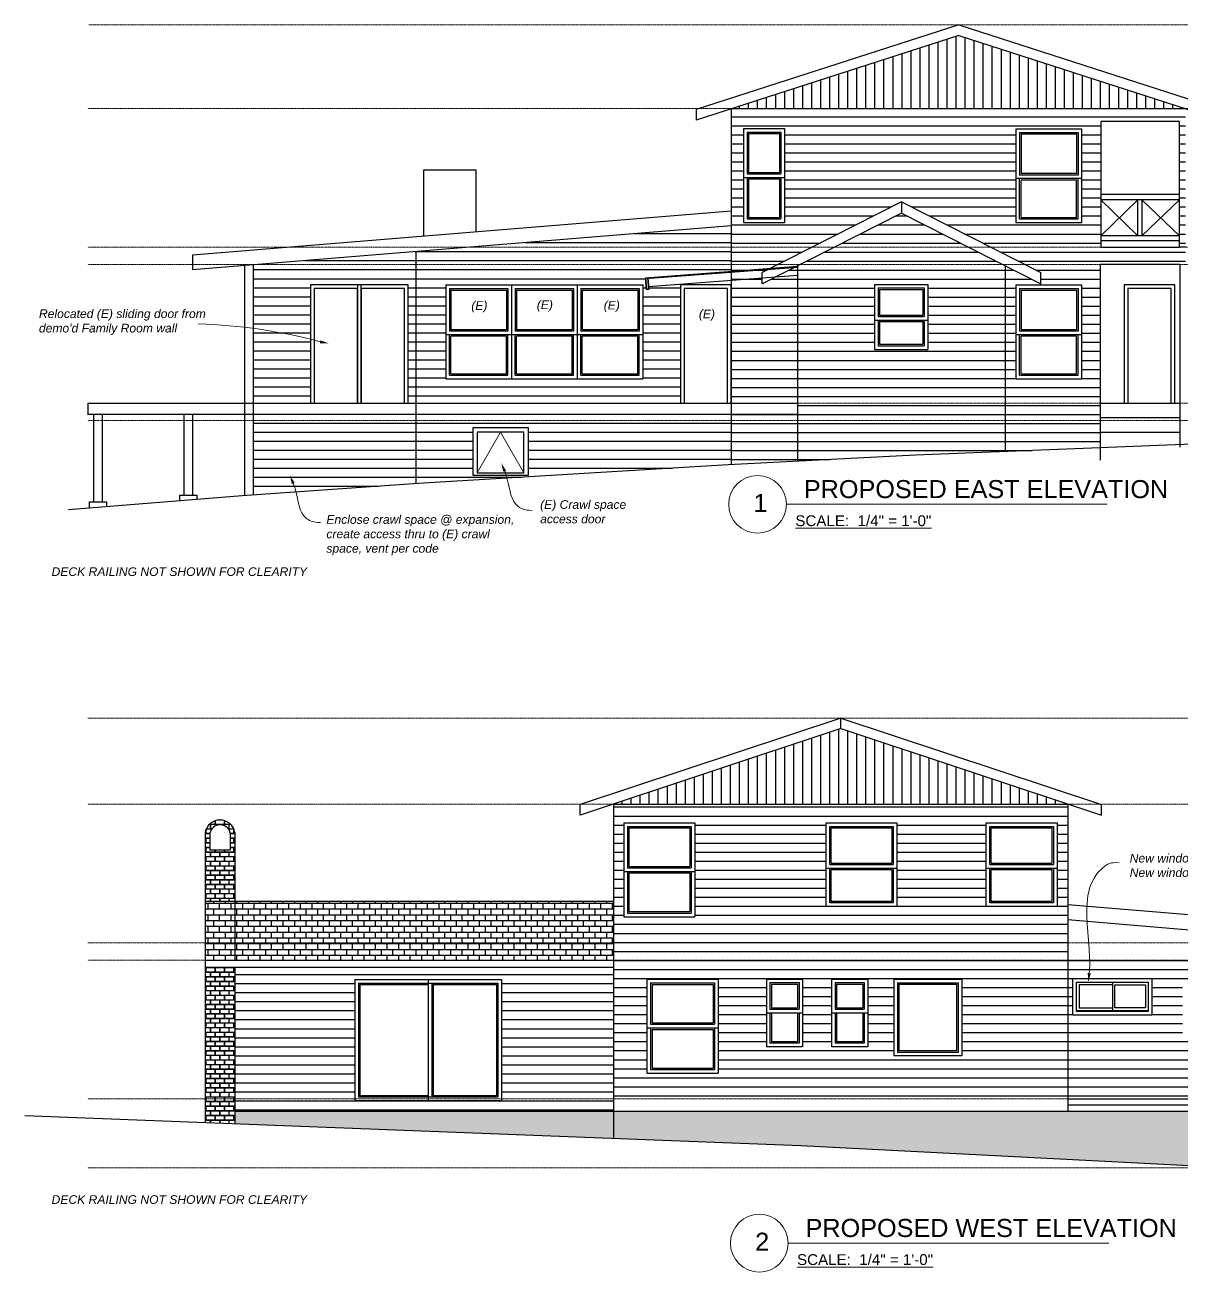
# Model space of a CAD drawing. Header units: inches. Extents: x 1543 to 43489, y -26 to 5775.
# Drawn here: x 4628 to 5429, y 3176 to 4039 of the extents above; entities that cross this region are included whole.
import ezdxf

# ---------------------------------------------------------------- set-up
doc = ezdxf.new("R2010")
doc.units = ezdxf.units.IN
doc.header["$LTSCALE"] = 0.5
doc.header["$MEASUREMENT"] = 0
doc.linetypes.add('Grid Line 1_2_', pattern=[0.875, 0.5, -0.125, 0.125, -0.125])
doc.layers.add('A-GENM', color=13, linetype='Continuous', lineweight=9)
doc.layers.add('S-Text', color=3, linetype='Continuous', lineweight=0)
for name, color, linetype in [('PDF_A-DOOR', 7, 'Continuous'), ('PDF_A-Window', 7, 'Continuous'), ('PDF_Layer3', 7, 'Continuous'), ('PDF_LEADER', 7, 'Continuous')]:
    doc.layers.add(name, color=color, linetype=linetype)
doc.styles.add('ARIAL', font='arial.ttf')
doc.styles.add('PDF Arial Italic', font='ariali.ttf')
pattern_1 = [(180, (-30689.28, 2244.6135), (-4e-16, -6.25), [])]
pattern_2 = [(180, (-27624.061, 3926.181), (-4e-16, -6.25), [])]

msp = doc.modelspace()

# ---------------------------------------------------------------- hatches: boundary and pattern name
h = msp.add_hatch()
h.set_pattern_fill('ANSI31', scale=50, angle=45)
h.set_pattern_definition([(90, (-30689.28, 2244.6135), (-6.25, 0), [])])
h.paths.add_polyline_path([(5431.9, 3981.48), (5274.98, 4032.07), (5118.07, 3981.48)])
h = msp.add_hatch()
h.set_pattern_fill('ANSI31', scale=50, angle=135)
h.set_pattern_definition(pattern_1)
h.paths.add_polyline_path([(5118.07, 3981.48), (5117.33, 3981.24), (5117.33, 3885.47), (5173.37, 3885.47), (5235.33, 3916.91), (5297.3, 3885.47), (5373.4, 3885.47), (5373.4, 3972.48), (5427.91, 3972.48), (5427.91, 3885.47), (5431.9, 3885.47), (5431.9, 3981.48)])
h.paths.add_polyline_path([(5314.59, 3967.54), (5360.08, 3967.54), (5360.08, 3902.54), (5314.59, 3902.53)], flags=16)
h.paths.add_polyline_path([(5317.1, 3965.03), (5357.57, 3965.03), (5357.57, 3935.43), (5317.1, 3935.43)], flags=0)
h.paths.add_polyline_path([(5318.1, 3964.03), (5356.58, 3964.03), (5356.58, 3936.43), (5318.1, 3936.43)], flags=0)
h.paths.add_polyline_path([(5357.57, 3933.01), (5357.57, 3905.05), (5317.1, 3905.04), (5317.1, 3933.01)], flags=0)
h.paths.add_polyline_path([(5318.1, 3932.01), (5356.58, 3932.01), (5356.58, 3906.05), (5318.1, 3906.04)], flags=0)
h.paths.add_polyline_path([(5154.38, 3902.66), (5125.89, 3902.67), (5125.89, 3967.67), (5154.38, 3967.67)], flags=16)
h.paths.add_polyline_path([(5151.88, 3936.28), (5128.39, 3936.28), (5128.39, 3965.17), (5151.88, 3965.17)], flags=0)
h.paths.add_polyline_path([(5151.88, 3933.79), (5151.88, 3905.16), (5128.39, 3905.17), (5128.39, 3933.79)], flags=0)
h.paths.add_polyline_path([(5150.88, 3937.28), (5129.39, 3937.28), (5129.39, 3964.18), (5150.88, 3964.18)], flags=0)
h.paths.add_polyline_path([(5150.88, 3932.79), (5150.88, 3906.16), (5129.39, 3906.16), (5129.39, 3932.79)], flags=0)
h.paths.add_polyline_path([(5138.95, 3860.17), (5138.95, 3868.01), (5149.72, 3873.47), (5117.33, 3873.47), (5117.33, 3820.32), (5163.24, 3820.32), (5163.24, 3872.49)])
h.paths.add_polyline_path([(5117.33, 3885.47), (5117.33, 3873.47), (5149.72, 3873.47), (5173.37, 3885.47)])
h.paths.add_polyline_path([(5431.9, 3873.47), (5431.9, 3885.47), (5427.91, 3885.47), (5373.4, 3885.47), (5297.3, 3885.47), (5320.95, 3873.47)])
h.paths.add_polyline_path([(5320.95, 3873.47), (5331.72, 3868.01), (5331.72, 3860.17), (5307.04, 3872.69), (5307.04, 3777.47), (5372.99, 3777.47), (5372.99, 3873.47)])
h.paths.add_polyline_path([(5360.08, 3859.34), (5360.08, 3794.34), (5314.59, 3794.33), (5314.59, 3859.34)], flags=16)
h.paths.add_polyline_path([(5357.57, 3856.83), (5357.57, 3827.23), (5317.1, 3827.23), (5317.1, 3856.83)], flags=0)
h.paths.add_polyline_path([(5356.58, 3855.83), (5356.58, 3828.23), (5318.1, 3828.23), (5318.1, 3855.83)], flags=0)
h.paths.add_polyline_path([(5357.57, 3824.81), (5357.57, 3796.85), (5317.1, 3796.84), (5317.1, 3824.81)], flags=0)
h.paths.add_polyline_path([(5356.58, 3823.82), (5356.58, 3797.85), (5318.1, 3797.84), (5318.1, 3823.82)], flags=0)
h.paths.add_polyline_path([(5307.04, 3765.47), (5307.04, 3743.88), (5372.99, 3746.5), (5372.99, 3765.47)])
h.paths.add_polyline_path([(5307.04, 3777.47), (5307.04, 3765.47), (5372.99, 3765.47), (5372.99, 3777.47)])
h.paths.add_polyline_path([(5117.33, 3765.47), (5117.33, 3734.86), (5163.24, 3737.22), (5163.24, 3765.47)])
h.paths.add_polyline_path([(5117.33, 3773.47), (5117.33, 3765.47), (5163.24, 3765.47), (5163.24, 3773.47)])
h = msp.add_hatch()
h.set_pattern_fill('ANSI31', scale=50, angle=135)
h.set_pattern_definition(pattern_1)
h.paths.add_polyline_path([(5235.33, 3909.06), (5188.83, 3885.47), (5281.84, 3885.47)])
h.paths.add_polyline_path([(5281.84, 3885.47), (5188.83, 3885.47), (5165.18, 3873.47), (5305.49, 3873.47)])
h.paths.add_polyline_path([(5307.04, 3872.69), (5305.49, 3873.47), (5165.18, 3873.47), (5138.95, 3860.17), (5138.95, 3868.01), (5149.72, 3873.47), (5117.33, 3873.47), (5117.33, 3777.47), (5163.24, 3777.47), (5163.24, 3773.47), (5117.33, 3773.47), (5117.33, 3765.47), (5307.04, 3765.47)])
h.paths.add_polyline_path([(5253.62, 3859.76), (5253.62, 3814.75), (5216.61, 3814.75), (5216.61, 3859.76)], flags=16)
h.paths.add_polyline_path([(5251.11, 3857.25), (5251.11, 3837.5), (5219.12, 3837.5), (5219.12, 3857.25)], flags=0)
h.paths.add_polyline_path([(5250.11, 3856.25), (5250.11, 3838.5), (5220.12, 3838.5), (5220.12, 3856.25)], flags=0)
h.paths.add_polyline_path([(5251.11, 3834.99), (5251.11, 3817.26), (5219.12, 3817.26), (5219.12, 3834.99)], flags=0)
h.paths.add_polyline_path([(5250.11, 3834), (5250.11, 3818.25), (5220.12, 3818.25), (5220.12, 3834)], flags=0)
h.paths.add_polyline_path([(5307.04, 3765.47), (5163.24, 3765.47), (5163.24, 3737.22), (5245.06, 3741.42), (5307.04, 3743.88)])
h = msp.add_hatch()
h.set_pattern_fill('ANSI31', scale=50, angle=135)
h.set_pattern_definition(pattern_2)
h.paths.add_polyline_path([(5058.16, 3864.34), (5117.33, 3868.8), (5117.33, 3873.47), (4899.11, 3873.47), (4899.11, 3777.47), (5082.32, 3777.47), (5082.32, 3859.45), (5117.33, 3859.45), (5117.33, 3862.55), (5060.19, 3858.25), (5060.33, 3856.42), (5058.74, 3856.33), (5058.2, 3863.84), (5058.16, 3863.84), (5058.2, 3863.84)])
h.paths.add_polyline_path([(4919.85, 3859.34), (4965.34, 3859.34), (5010.83, 3859.34), (5056.33, 3859.34), (5056.33, 3794.34), (5010.83, 3794.33), (4965.34, 3794.33), (4919.85, 3794.33)], flags=16)
h.paths.add_polyline_path([(4922.36, 3856.83), (4962.83, 3856.83), (4962.83, 3827.23), (4922.36, 3827.23)], flags=0)
h.paths.add_polyline_path([(4923.36, 3855.83), (4961.84, 3855.83), (4961.84, 3828.23), (4923.36, 3828.23)], flags=0)
h.paths.add_polyline_path([(4965.34, 3824.81), (5010.83, 3824.81), (5053.82, 3824.81), (5053.82, 3796.85), (5013.34, 3796.84), (5013.34, 3824.81), (5010.83, 3824.81), (5008.32, 3824.81), (5008.32, 3796.85), (4967.85, 3796.84), (4967.85, 3824.81), (4965.34, 3824.81), (4962.83, 3824.81), (4962.83, 3796.85), (4922.36, 3796.84), (4922.36, 3824.81)], flags=0)
h.paths.add_polyline_path([(4923.36, 3823.82), (4961.84, 3823.82), (4961.84, 3797.85), (4923.36, 3797.84)], flags=0)
h.paths.add_polyline_path([(4967.85, 3856.83), (5008.32, 3856.83), (5008.32, 3827.23), (4967.85, 3827.23)], flags=0)
h.paths.add_polyline_path([(4968.85, 3855.83), (5007.33, 3855.83), (5007.33, 3828.23), (4968.85, 3828.23)], flags=0)
h.paths.add_polyline_path([(4968.85, 3823.82), (5007.33, 3823.82), (5007.33, 3797.85), (4968.85, 3797.84)], flags=0)
h.paths.add_polyline_path([(5013.34, 3856.83), (5053.82, 3856.83), (5053.82, 3827.23), (5013.34, 3827.23)], flags=0)
h.paths.add_polyline_path([(5014.34, 3855.83), (5052.82, 3855.83), (5052.82, 3828.23), (5014.34, 3828.23)], flags=0)
h.paths.add_polyline_path([(5014.34, 3823.82), (5052.82, 3823.82), (5052.82, 3797.85), (5014.34, 3797.84)], flags=0)
h.paths.add_polyline_path([(5117.33, 3885.47), (4935.36, 3885.47), (4899.11, 3882.5), (4899.11, 3873.47), (5117.33, 3873.47)])
h.paths.add_polyline_path([(5117.33, 3900.39), (4935.36, 3885.47), (5117.33, 3885.47)])
h.paths.add_polyline_path([(5026.96, 3838.96), (5041.13, 3838.96), (5041.13, 3851.33), (5026.96, 3851.33)], flags=8)
h.paths.add_polyline_path([(4980.63, 3839.21), (4994.8, 3839.21), (4994.8, 3851.57), (4980.63, 3851.57)], flags=8)
h.paths.add_polyline_path([(4935.29, 3838.71), (4949.46, 3838.71), (4949.46, 3851.08), (4935.29, 3851.08)], flags=8)
h = msp.add_hatch()
h.set_pattern_fill('ANSI31', scale=50, angle=135)
h.set_pattern_definition(pattern_2)
h.paths.add_polyline_path([(4899.11, 3882.5), (4789.06, 3873.47), (4899.11, 3873.47)])
h.paths.add_polyline_path([(4899.11, 3765.47), (4786.42, 3765.47), (4786.42, 3713.74), (4899.11, 3721.79)])
h.paths.add_polyline_path([(4938.52, 3760.49), (4977.05, 3760.49), (4977.05, 3727.71), (4961.57, 3727.71), (4962.18, 3725.58), (5115.37, 3734.76), (5117.33, 3734.86), (5117.33, 3765.47), (4899.11, 3765.47), (4899.11, 3721.79), (4900.68, 3721.9), (4962.17, 3725.58), (4962.12, 3725.81), (4961.57, 3727.71), (4938.52, 3727.71)])
h = msp.add_hatch()
h.set_pattern_fill('ANSI31', scale=50, angle=135)
h.set_pattern_definition(pattern_2)
h.paths.add_polyline_path([(4826.23, 3859.45), (4861.24, 3859.45), (4893.74, 3859.45), (4893.74, 3777.47), (4899.11, 3777.47), (4899.11, 3873.47), (4789.06, 3873.47), (4786.42, 3873.26), (4786.42, 3829.31, -0.028476), (4826.23, 3821.69)])
h = msp.add_hatch()
h.set_pattern_fill('ANSI31', scale=50, angle=135)
h.set_pattern_definition(pattern_2)
h.paths.add_polyline_path([(4826.23, 3821.69, 0.028476), (4786.42, 3829.31), (4786.42, 3777.47), (4826.23, 3777.47)])
h = msp.add_hatch()
h.set_pattern_fill('ANSI31', scale=50, angle=45)
h.set_pattern_definition([(90, (-30689.28, 2112.993), (-6.25, 0), [])])
h.paths.add_polyline_path([(5350.62, 3499.77), (5193.34, 3552.04), (5036.05, 3499.77)])
h = msp.add_hatch()
h.set_pattern_fill('ANSI31', scale=50, angle=135)
h.set_pattern_definition([(180, (-27624.061, 3866.5314), (-4e-16, -6.25), [])])
h.paths.add_polyline_path([(5350.62, 3499.77), (5036.05, 3499.77), (5036.05, 3403.77), (5350.62, 3403.77)])
h.paths.add_polyline_path([(5183.17, 3486.83), (5232.16, 3486.83), (5232.16, 3428.84), (5183.16, 3428.84)], flags=16)
h.paths.add_polyline_path([(5229.65, 3455.45), (5229.65, 3431.35), (5185.67, 3431.35), (5185.67, 3455.45)], flags=0)
h.paths.add_polyline_path([(5186.67, 3454.46), (5228.65, 3454.46), (5228.65, 3432.34), (5186.66, 3432.34)], flags=0)
h.paths.add_polyline_path([(5185.67, 3457.96), (5185.68, 3484.32), (5229.65, 3484.32), (5229.65, 3457.96)], flags=0)
h.paths.add_polyline_path([(5186.67, 3458.96), (5186.68, 3483.32), (5228.65, 3483.32), (5228.65, 3458.96)], flags=0)
h.paths.add_polyline_path([(5092.32, 3421.82), (5043.06, 3421.82), (5043.06, 3486.83), (5092.32, 3486.83)], flags=16)
h.paths.add_polyline_path([(5089.81, 3453.14), (5089.81, 3424.33), (5045.57, 3424.33), (5045.57, 3453.14)], flags=0)
h.paths.add_polyline_path([(5089.81, 3455.65), (5045.57, 3455.65), (5045.57, 3484.32), (5089.81, 3484.32)], flags=0)
h.paths.add_polyline_path([(5088.81, 3425.33), (5046.57, 3425.33), (5046.57, 3452.14), (5088.81, 3452.14)], flags=0)
h.paths.add_polyline_path([(5088.81, 3456.65), (5046.57, 3456.65), (5046.57, 3483.32), (5088.81, 3483.32)], flags=0)
h.paths.add_polyline_path([(5294.03, 3486.83), (5343.02, 3486.83), (5343.02, 3428.84), (5294.01, 3428.84)], flags=16)
h.paths.add_polyline_path([(5340.51, 3455.45), (5340.51, 3431.35), (5296.52, 3431.35), (5296.53, 3455.45)], flags=0)
h.paths.add_polyline_path([(5296.53, 3457.96), (5296.54, 3484.32), (5340.51, 3484.32), (5340.51, 3457.96)], flags=0)
h.paths.add_polyline_path([(5297.53, 3454.46), (5339.51, 3454.46), (5339.51, 3432.34), (5297.52, 3432.34)], flags=0)
h.paths.add_polyline_path([(5297.53, 3458.96), (5297.53, 3483.32), (5339.51, 3483.32), (5339.51, 3458.96)], flags=0)
h.paths.add_polyline_path([(5350.62, 3391.77), (5036.05, 3391.77), (5036.05, 3295.76), (5350.62, 3295.76)])
h.paths.add_polyline_path([(5108.39, 3313.46), (5059.13, 3313.46), (5059.13, 3378.46), (5108.39, 3378.46)], flags=16)
h.paths.add_polyline_path([(5105.88, 3347.29), (5061.64, 3347.29), (5061.64, 3375.95), (5105.88, 3375.95)], flags=0)
h.paths.add_polyline_path([(5104.88, 3374.96), (5104.88, 3348.28), (5062.64, 3348.28), (5062.64, 3374.96)], flags=0)
h.paths.add_polyline_path([(5141.76, 3378.65), (5166.9, 3378.65), (5166.9, 3331.66), (5141.76, 3331.66)], flags=16)
h.paths.add_polyline_path([(5144.27, 3376.14), (5164.39, 3376.14), (5164.39, 3357.66), (5144.27, 3357.66)], flags=0)
h.paths.add_polyline_path([(5145.27, 3375.14), (5163.39, 3375.14), (5163.39, 3358.66), (5145.27, 3358.66)], flags=0)
h.paths.add_polyline_path([(5164.39, 3355.15), (5164.39, 3334.17), (5144.27, 3334.17), (5144.27, 3355.15)], flags=0)
h.paths.add_polyline_path([(5105.88, 3344.78), (5105.88, 3315.97), (5061.64, 3315.97), (5061.64, 3344.78)], flags=0)
h.paths.add_polyline_path([(5104.88, 3343.78), (5104.88, 3316.96), (5062.64, 3316.96), (5062.64, 3343.78)], flags=0)
h.paths.add_polyline_path([(5186.9, 3378.65), (5212.03, 3378.65), (5212.03, 3331.66), (5186.9, 3331.66)], flags=16)
h.paths.add_polyline_path([(5189.41, 3376.14), (5209.52, 3376.14), (5209.52, 3357.66), (5189.41, 3357.66)], flags=0)
h.paths.add_polyline_path([(5209.52, 3355.15), (5209.52, 3334.17), (5189.41, 3334.17), (5189.41, 3355.15)], flags=0)
h.paths.add_polyline_path([(5190.4, 3375.14), (5208.53, 3375.14), (5208.53, 3358.66), (5190.4, 3358.66)], flags=0)
h.paths.add_polyline_path([(5230.05, 3378.6), (5277.04, 3378.6), (5277.04, 3325.35), (5230.05, 3325.35)], flags=16)
h.paths.add_polyline_path([(5232.56, 3376.09), (5274.53, 3376.09), (5274.53, 3327.86), (5232.56, 3327.86)], flags=0)
h.paths.add_polyline_path([(5233.56, 3375.09), (5273.54, 3375.09), (5273.54, 3328.86), (5233.56, 3328.86)], flags=0)
h.paths.add_polyline_path([(5350.62, 3403.77), (5036.05, 3403.77), (5036.05, 3391.77), (5350.62, 3391.77)])
h.paths.add_polyline_path([(5657.57, 3391.77), (5350.62, 3391.77), (5350.62, 3295.76), (5657.57, 3295.76)])
h.paths.add_polyline_path([(5429.81, 3336.83), (5429.81, 3379.03), (5484.6, 3379.03), (5484.6, 3336.83)], flags=16)
h.paths.add_polyline_path([(5432.14, 3339.16), (5432.14, 3376.61), (5482.02, 3376.61), (5482.02, 3339.16)], flags=0)
h.paths.add_polyline_path([(5456.83, 3342), (5434.23, 3342), (5434.23, 3374.61), (5456.83, 3374.61)], flags=0)
h.paths.add_polyline_path([(5458.67, 3342), (5458.67, 3374.61), (5480.18, 3374.61), (5480.18, 3342)], flags=0)
h.paths.add_polyline_path([(5408.71, 3353.51), (5354, 3353.51), (5354, 3379.03), (5408.71, 3379.03)], flags=16)
h.paths.add_polyline_path([(5406.12, 3356.09), (5356.58, 3356.09), (5356.58, 3376.44), (5406.12, 3376.44)], flags=0)
h.paths.add_polyline_path([(5381.35, 3358.68), (5358.42, 3358.68), (5358.42, 3374.61), (5381.35, 3374.61)], flags=0)
h.paths.add_polyline_path([(5404.29, 3358.68), (5383.02, 3358.68), (5383.02, 3374.61), (5404.29, 3374.61)], flags=0)
h.paths.add_polyline_path([(5510.12, 3379.03), (5618.54, 3379.03), (5618.54, 3312.81), (5510.12, 3312.81)], flags=16)
h.paths.add_polyline_path([(5512.45, 3315.14), (5512.45, 3376.61), (5545.56, 3376.61), (5545.56, 3315.14)], flags=0)
h.paths.add_polyline_path([(5513.29, 3315.98), (5513.29, 3375.86), (5544.81, 3375.86), (5544.81, 3315.98)], flags=0)
h.paths.add_polyline_path([(5515.12, 3317.81), (5515.12, 3345), (5542.98, 3345), (5542.98, 3317.81)], flags=0)
h.paths.add_polyline_path([(5515.12, 3346.83), (5515.12, 3374.02), (5542.98, 3374.02), (5542.98, 3346.83)], flags=0)
h.paths.add_polyline_path([(5548.15, 3315.14), (5548.15, 3376.61), (5581.26, 3376.61), (5581.26, 3315.14)], flags=0)
h.paths.add_polyline_path([(5548.98, 3315.98), (5548.98, 3375.86), (5580.51, 3375.86), (5580.51, 3315.98)], flags=0)
h.paths.add_polyline_path([(5550.82, 3317.81), (5550.82, 3345), (5578.67, 3345), (5578.67, 3317.81)], flags=0)
h.paths.add_polyline_path([(5550.82, 3346.83), (5550.82, 3374.02), (5578.67, 3374.02), (5578.67, 3346.83)], flags=0)
h.paths.add_polyline_path([(5583.18, 3315.14), (5583.18, 3376.61), (5616.29, 3376.61), (5616.29, 3315.14)], flags=0)
h.paths.add_polyline_path([(5584.01, 3315.98), (5584.01, 3375.86), (5615.54, 3375.86), (5615.54, 3315.98)], flags=0)
h.paths.add_polyline_path([(5585.85, 3317.81), (5585.85, 3345), (5613.7, 3345), (5613.7, 3317.81)], flags=0)
h.paths.add_polyline_path([(5585.85, 3346.83), (5585.85, 3374.02), (5613.7, 3374.02), (5613.7, 3346.83)], flags=0)
h.paths.add_polyline_path([(5657.57, 3295.76), (5350.62, 3295.76), (5350.62, 3286.87), (5656.17, 3286.87), (5656.17, 3289.11), (5657.57, 3289.11)])
h = msp.add_hatch()
h.set_pattern_fill('AR-B816C', color=247, scale=0.4)
h.set_pattern_definition([(0, (-30689.28, 2112.993), (3.2, 3.2), [6.25, -0.15]), (0, (-30692.48, 2113.143), (3.2, 3.2), [6.25, -0.15]), (90, (-30689.28, 2112.993), (-3.2, 3.2), [-3.35, 3.05]), (90, (-30689.43, 2112.993), (-3.2, 3.2), [-3.35, 3.05])])
edge = h.paths.add_edge_path()
edge.add_arc((4763.56, 3478.33), 10.43, 10.3945, 169.6055)
edge.add_line((4753.31, 3480.21), (4753.31, 3432.4))
edge.add_line((4753.31, 3432.4), (4773.82, 3432.4))
edge.add_line((4773.82, 3432.4), (4773.82, 3480.21))
edge = h.paths.add_edge_path(flags=16)
edge.add_line((4756.55, 3468.04), (4756.55, 3479.89))
edge.add_arc((4763.56, 3478.33), 7.19, 12.52956, 167.47044, ccw=False)
edge.add_line((4770.58, 3479.89), (4770.58, 3468.04))
edge.add_line((4770.58, 3468.04), (4756.55, 3468.04))
h.paths.add_polyline_path([(4773.82, 3386.76), (4753.31, 3386.76), (4753.31, 3295.76), (4773.82, 3295.76)])
h.paths.add_polyline_path([(4773.82, 3295.76), (4753.31, 3295.76), (4753.31, 3279.09), (4773.78, 3278.3), (4773.82, 3283.03), (4773.82, 3286.87)])
h = msp.add_hatch()
h.set_pattern_fill('AR-B816', color=247, scale=0.5)
h.set_pattern_definition([(0, (-30716.794, 3867.18), (0, 4), []), (90, (-30716.794, 3867.18), (-4, 4), [4, -4])])
h.paths.add_polyline_path([(4773.82, 3432.4), (4773.82, 3403.77), (5036.05, 3403.77), (5036.05, 3432.4)])
h.paths.add_polyline_path([(4773.82, 3403.77), (4773.82, 3391.77), (5036.05, 3391.77), (5036.05, 3403.77)])
h.paths.add_polyline_path([(4753.31, 3403.77), (4753.31, 3391.77), (4773.82, 3391.77), (4773.82, 3403.77)])
h.paths.add_polyline_path([(4773.82, 3403.77), (4773.82, 3432.4), (4753.31, 3432.4), (4753.31, 3403.77)])
h = msp.add_hatch()
h.set_pattern_fill('ANSI31', scale=50, angle=135)
h.set_pattern_definition([(180, (-30689.28, 2112.993), (-4e-16, -6.25), [])])
h.paths.add_polyline_path([(4773.82, 3295.76), (4856.89, 3295.76), (4856.89, 3378.26), (4958.38, 3378.26), (4958.38, 3295.76), (5036.05, 3295.76), (5036.05, 3386.76), (4773.82, 3386.76)])
h.paths.add_polyline_path([(4773.82, 3295.76), (4773.82, 3286.87), (5036.05, 3286.87), (5036.05, 3295.76), (4958.38, 3295.76), (4958.38, 3294.25), (4856.89, 3294.25), (4856.89, 3295.76)])
h = msp.add_hatch()
h.set_pattern_fill('AR-CONC', scale=0.4)
h.set_pattern_definition([(50, (-30689.28, 2112.993), (2.86904073, -0.25100854), [0.3, -3.3]), (355, (-30689.28, 2112.993), (-0.55500533, 3.00876853), [0.24, -2.64]), (100.4514445, (-30689.041, 2112.972), (2.31403539, 2.75775996), [0.25496077, -2.80456845]), (46.1842, (-30689.28, 2113.793), (4.26896532, -0.66207712), [0.45, -4.95]), (96.635635, (-30688.9243, 2113.7378), (3.7386478, 3.8964744), [0.38244137, -4.20685504]), (351.184164, (-30689.28, 2113.793), (3.7386478, 3.8964744), [0.36, -3.96]), (21, (-30688.88, 2113.593), (2.38762821, -1.61047556), [0.3, -3.3]), (326, (-30688.88, 2113.593), (0.97326133, 2.90060018), [0.24, -2.64]), (71.451445, (-30688.681, 2113.4587), (3.3608895, 1.29012461), [0.25496076, -2.80456845]), (37.5, (-30689.2801, 2112.9929), (0.04863942, 1.331575415), [0, -2.608, 0, -2.68, 0, -2.65]), (7.5, (-30689.2801, 2112.9929), (1.05227815, 1.57764685), [0, -1.528, 0, -2.548, 0, -1.01]), (327.5, (-30690.1721, 2112.9929), (2.135289745, -0.090219487), [0, -1, 0, -3.12, 0, -4.14]), (317.5, (-30690.572, 2112.993), (2.33274468, 0.40041993), [0, -1.3, 0, -2.072, 0, -2.94])])
h.paths.add_polyline_path([(5036.05, 3286.87), (5036.05, 3268.12), (5165.76, 3263.08), (5462.34, 3247.77), (5657.57, 3247.77), (5657.57, 3286.87)])
h.paths.add_polyline_path([(5036.05, 3268.12), (5036.05, 3286.87), (4773.82, 3286.87), (4773.82, 3278.3)])
h.paths.add_polyline_path([(5657.57, 3234.69), (5657.57, 3247.77), (5462.34, 3247.77), (5520.98, 3244.74)])

# ---------------------------------------------------------------- linework, layer by layer
at = {"color": 2}
for p, q in [((5274.98, 4039.42), (5093.2, 3980.8)), ((5274.98, 4039.42), (5456.77, 3980.8)), ((5274.98, 4032.07), (5093.2, 3973.46)), ((5274.98, 4032.07), (5456.77, 3973.46)), ((5093.2, 3980.8), (5093.2, 3973.46)), ((5117.33, 3981.48), (5117.33, 3734.86)), ((5118.07, 3981.48), (5440.8, 3981.48)), ((5125.89, 3967.67), (5154.38, 3967.67)), ((5125.89, 3967.67), (5125.89, 3902.67)), ((5128.39, 3965.17), (5151.88, 3965.17)), ((5128.39, 3965.17), (5128.39, 3936.28)), ((5151.88, 3965.17), (5151.88, 3936.28)), ((5154.38, 3967.67), (5154.38, 3902.66)), ((5314.59, 3967.54), (5360.08, 3967.54)), ((5314.59, 3967.54), (5314.59, 3902.53)), ((5317.1, 3965.03), (5357.57, 3965.03)), ((5317.1, 3965.03), (5317.1, 3935.43)), ((5357.57, 3965.03), (5357.57, 3935.43)), ((5360.08, 3967.54), (5360.08, 3902.54)), ((5427.91, 3972.48), (5373.4, 3972.48)), ((5373.4, 3972.48), (5373.4, 3885.47)), ((5427.91, 3885.47), (5427.91, 3972.48)), ((5129.39, 3964.18), (5150.88, 3964.18)), ((5129.39, 3964.18), (5129.39, 3937.28)), ((5150.88, 3964.18), (5150.88, 3937.28)), ((5318.1, 3964.03), (5356.58, 3964.03)), ((5318.1, 3964.03), (5318.1, 3936.43)), ((5356.58, 3964.03), (5356.58, 3936.43)), ((4904.52, 3892.99), (4904.52, 3938.98)), ((4904.52, 3938.98), (4940.52, 3938.98)), ((4940.52, 3938.98), (4940.52, 3895.95)), ((5125.89, 3933.79), (5154.38, 3933.79)), ((5128.39, 3936.28), (5151.88, 3936.28)), ((5128.39, 3933.79), (5128.39, 3905.17)), ((5129.39, 3937.28), (5150.88, 3937.28)), ((5129.39, 3932.79), (5129.39, 3906.16)), ((5129.39, 3932.79), (5150.88, 3932.79)), ((5150.88, 3932.79), (5150.88, 3906.16)), ((5151.88, 3933.79), (5151.88, 3905.16)), ((5360.08, 3933.01), (5314.59, 3933.01)), ((5357.57, 3935.43), (5317.1, 3935.43)), ((5317.1, 3905.04), (5317.1, 3933.01)), ((5356.58, 3936.43), (5318.1, 3936.43)), ((5356.58, 3932.01), (5318.1, 3932.01)), ((5318.1, 3906.04), (5318.1, 3932.01)), ((5356.58, 3906.05), (5356.58, 3932.01)), ((5357.57, 3905.05), (5357.57, 3933.01)), ((5427.91, 3921.89), (5373.4, 3921.89)), ((5235.33, 3916.91), (5138.95, 3868.01)), ((5235.33, 3916.91), (5235.33, 3909.06)), ((5235.33, 3916.91), (5331.72, 3868.01)), ((5427.91, 3918.39), (5373.4, 3918.39)), ((5399, 3918.39), (5373.4, 3893.43)), ((5373.4, 3918.39), (5399, 3893.43)), ((5399, 3893.43), (5399, 3918.39)), ((5401.7, 3918.39), (5401.7, 3893.43)), ((5401.7, 3893.43), (5427.91, 3918.39)), ((5427.91, 3893.43), (5401.7, 3918.39)), ((5117.33, 3910.45), (4744.55, 3879.88)), ((5128.39, 3905.17), (5151.88, 3905.16)), ((5129.39, 3906.16), (5150.88, 3906.16)), ((5235.33, 3909.06), (5138.95, 3860.17)), ((5235.33, 3909.06), (5331.72, 3860.17)), ((5317.1, 3905.04), (5357.57, 3905.05)), ((5318.1, 3906.04), (5356.58, 3906.05)), ((5117.33, 3900.39), (4744.55, 3869.82)), ((5125.89, 3902.67), (5154.38, 3902.66)), ((5314.59, 3902.53), (5360.08, 3902.54)), ((5427.91, 3893.43), (5373.4, 3893.43)), ((5427.91, 3889.94), (5373.4, 3889.94)), ((4744.55, 3879.88), (4744.55, 3869.82)), ((4899.11, 3882.5), (4899.11, 3721.79)), ((5373.4, 3885.47), (5427.91, 3885.47)), ((5431.9, 3885.47), (5427.91, 3885.47)), ((4780.43, 3872.77), (4780.43, 3713.31)), ((4786.42, 3873.26), (4786.42, 3713.74)), ((5163.24, 3872.49), (5163.24, 3737.22)), ((5307.04, 3872.69), (5307.04, 3743.88)), ((5427.99, 3873.47), (5372.99, 3873.47)), ((5372.99, 3873.47), (5372.99, 3738.03)), ((5427.99, 3873.47), (5427.99, 3746.93)), ((5138.95, 3860.17), (5138.95, 3868.01)), ((5331.72, 3860.17), (5331.72, 3868.01)), ((4861.24, 3859.45), (4826.23, 3859.45)), ((4826.23, 3859.45), (4826.23, 3777.47)), ((4858.73, 3856.94), (4828.74, 3856.94)), ((4828.74, 3856.94), (4828.74, 3777.47)), ((4893.74, 3859.45), (4858.73, 3859.45)), ((4858.73, 3859.45), (4858.73, 3777.47)), ((4858.73, 3777.47), (4858.73, 3856.94)), ((4861.24, 3777.47), (4861.24, 3859.45)), ((4891.23, 3856.94), (4861.24, 3856.94)), ((4861.24, 3856.94), (4861.24, 3777.47)), ((4891.23, 3777.47), (4891.23, 3856.94)), ((4893.74, 3777.47), (4893.74, 3859.45)), ((4919.85, 3859.34), (4965.34, 3859.34)), ((4919.85, 3859.34), (4919.85, 3794.33)), ((4922.36, 3856.83), (4962.83, 3856.83)), ((4922.36, 3856.83), (4922.36, 3827.23)), ((4923.36, 3855.83), (4961.84, 3855.83)), ((4923.36, 3855.83), (4923.36, 3828.23)), ((4961.84, 3855.83), (4961.84, 3828.23)), ((4962.83, 3856.83), (4962.83, 3827.23)), ((4965.34, 3859.34), (5010.83, 3859.34)), ((4965.34, 3859.34), (4965.34, 3794.33)), ((4965.34, 3859.34), (4965.34, 3794.34)), ((4967.85, 3856.83), (5008.32, 3856.83)), ((4967.85, 3856.83), (4967.85, 3827.23)), ((4968.85, 3855.83), (5007.33, 3855.83)), ((4968.85, 3855.83), (4968.85, 3828.23)), ((5007.33, 3855.83), (5007.33, 3828.23)), ((5008.32, 3856.83), (5008.32, 3827.23)), ((5010.83, 3859.34), (5056.33, 3859.34)), ((5010.83, 3859.34), (5010.83, 3794.33)), ((5010.83, 3859.34), (5010.83, 3794.34)), ((5013.34, 3856.83), (5053.82, 3856.83)), ((5013.34, 3856.83), (5013.34, 3827.23)), ((5014.34, 3855.83), (5052.82, 3855.83)), ((5014.34, 3855.83), (5014.34, 3828.23)), ((5052.82, 3855.83), (5052.82, 3828.23)), ((5053.82, 3856.83), (5053.82, 3827.23)), ((5056.33, 3859.34), (5056.33, 3794.34)), ((5117.33, 3859.45), (5082.32, 3859.45)), ((5082.32, 3859.45), (5082.32, 3777.47)), ((5114.82, 3856.94), (5084.83, 3856.94)), ((5084.83, 3856.94), (5084.83, 3777.47)), ((5114.82, 3777.47), (5114.82, 3856.94)), ((5117.33, 3777.47), (5117.33, 3859.45)), ((5216.61, 3859.76), (5253.62, 3859.76)), ((5216.61, 3859.76), (5216.61, 3814.75)), ((5219.12, 3857.25), (5251.11, 3857.25)), ((5219.12, 3857.25), (5219.12, 3837.5)), ((5220.12, 3856.25), (5250.11, 3856.25)), ((5220.12, 3856.25), (5220.12, 3838.5)), ((5250.11, 3856.25), (5250.11, 3838.5)), ((5251.11, 3857.25), (5251.11, 3837.5)), ((5253.62, 3859.76), (5253.62, 3814.75)), ((5314.59, 3859.34), (5360.08, 3859.34)), ((5314.59, 3859.34), (5314.59, 3794.33)), ((5317.1, 3856.83), (5357.57, 3856.83)), ((5317.1, 3856.83), (5317.1, 3827.23)), ((5318.1, 3855.83), (5356.58, 3855.83)), ((5318.1, 3855.83), (5318.1, 3828.23)), ((5356.58, 3855.83), (5356.58, 3828.23)), ((5357.57, 3856.83), (5357.57, 3827.23)), ((5360.08, 3859.34), (5360.08, 3794.34)), ((5424.49, 3859.45), (5389.48, 3859.45)), ((5389.48, 3859.45), (5389.48, 3777.47)), ((5421.98, 3856.94), (5391.99, 3856.94)), ((5391.99, 3856.94), (5391.99, 3777.47)), ((5421.98, 3777.47), (5421.98, 3856.94)), ((5424.49, 3777.47), (5424.49, 3859.45)), ((5216.61, 3834.99), (5253.62, 3834.99)), ((5219.12, 3837.5), (5251.11, 3837.5)), ((5219.12, 3834.99), (5219.12, 3817.26)), ((5220.12, 3838.5), (5250.11, 3838.5)), ((5251.11, 3834.99), (5251.11, 3817.26)), ((4962.83, 3827.23), (4922.36, 3827.23)), ((4961.84, 3828.23), (4923.36, 3828.23)), ((5008.32, 3827.23), (4967.85, 3827.23)), ((5007.33, 3828.23), (4968.85, 3828.23)), ((5053.82, 3827.23), (5013.34, 3827.23)), ((5052.82, 3828.23), (5014.34, 3828.23)), ((5220.12, 3834), (5220.12, 3818.25)), ((5220.12, 3834), (5250.11, 3834)), ((5250.11, 3834), (5250.11, 3818.25)), ((5357.57, 3827.23), (5317.1, 3827.23)), ((5356.58, 3828.23), (5318.1, 3828.23)), ((4965.34, 3824.81), (4919.85, 3824.81)), ((4922.36, 3796.84), (4922.36, 3824.81)), ((4961.84, 3823.82), (4923.36, 3823.82)), ((4923.36, 3797.84), (4923.36, 3823.82)), ((4961.84, 3797.85), (4961.84, 3823.82)), ((4962.83, 3796.85), (4962.83, 3824.81)), ((5010.83, 3824.81), (4965.34, 3824.81)), ((4967.85, 3796.84), (4967.85, 3824.81)), ((5007.33, 3823.82), (4968.85, 3823.82)), ((4968.85, 3797.84), (4968.85, 3823.82)), ((5007.33, 3797.85), (5007.33, 3823.82)), ((5008.32, 3796.85), (5008.32, 3824.81)), ((5056.33, 3824.81), (5010.83, 3824.81)), ((5013.34, 3796.84), (5013.34, 3824.81)), ((5052.82, 3823.82), (5014.34, 3823.82)), ((5014.34, 3797.84), (5014.34, 3823.82)), ((5052.82, 3797.85), (5052.82, 3823.82)), ((5053.82, 3796.85), (5053.82, 3824.81)), ((5220.12, 3818.25), (5250.11, 3818.25)), ((5360.08, 3824.81), (5314.59, 3824.81)), ((5317.1, 3796.84), (5317.1, 3824.81)), ((5356.58, 3823.82), (5318.1, 3823.82)), ((5318.1, 3797.84), (5318.1, 3823.82)), ((5356.58, 3797.85), (5356.58, 3823.82)), ((5357.57, 3796.85), (5357.57, 3824.81)), ((5163.25, 3814.8), (5163.25, 3777.47)), ((5216.61, 3814.75), (5253.62, 3814.75)), ((5219.12, 3817.26), (5251.11, 3817.26)), ((4919.85, 3794.33), (4965.34, 3794.34)), ((4922.36, 3796.84), (4962.83, 3796.85)), ((4923.36, 3797.84), (4961.84, 3797.85)), ((4965.34, 3794.33), (5010.83, 3794.34)), ((4967.85, 3796.84), (5008.32, 3796.85)), ((4968.85, 3797.84), (5007.33, 3797.85)), ((5010.83, 3794.33), (5056.33, 3794.34)), ((5013.34, 3796.84), (5053.82, 3796.85)), ((5014.34, 3797.84), (5052.82, 3797.85)), ((5314.59, 3794.33), (5360.08, 3794.34)), ((5317.1, 3796.84), (5357.57, 3796.85)), ((5318.1, 3797.84), (5356.58, 3797.85)), ((4671.9, 3777.47), (5163.24, 3777.47)), ((4671.9, 3777.47), (4671.9, 3769.58)), ((5163.24, 3777.47), (5163.24, 3773.47)), ((5372.99, 3777.47), (5427.99, 3777.47)), ((5163.24, 3769.58), (4671.81, 3769.58)), ((4675.98, 3769.58), (4675.98, 3709.02)), ((4681.97, 3769.58), (4681.97, 3709.02)), ((4738.4, 3769.58), (4738.4, 3713.69)), ((4744.39, 3769.58), (4744.39, 3713.69)), ((5372.99, 3767.47), (5427.99, 3767.47)), ((5833.61, 3764.79), (5245.06, 3741.42)), ((5372.99, 3757.47), (5427.99, 3757.47)), ((5245.06, 3741.42), (5115.37, 3734.76)), ((5115.37, 3734.76), (4900.68, 3721.9)), ((4941.61, 3729.22), (4973.97, 3729.22)), ((4900.68, 3721.9), (4778.76, 3713.19)), ((4778.76, 3713.19), (4658.64, 3703.62)), ((5193.34, 3559.42), (5012.85, 3499.44)), ((5193.34, 3552.04), (5193.34, 3559.42)), ((5193.34, 3559.42), (5373.82, 3499.44)), ((5193.34, 3552.04), (5012.85, 3492.07)), ((5193.34, 3552.04), (5373.82, 3492.07)), ((5012.85, 3492.07), (5012.85, 3499.44)), ((5036.05, 3499.77), (5036.05, 3268.12)), ((5036.05, 3499.77), (5350.62, 3499.77)), ((5350.62, 3499.77), (5350.62, 3286.87)), ((5373.82, 3492.07), (5373.82, 3499.44)), ((5043.06, 3486.83), (5092.32, 3486.83)), ((5043.06, 3486.83), (5043.06, 3421.82)), ((5045.57, 3484.32), (5089.81, 3484.32)), ((5045.57, 3484.32), (5045.57, 3455.65)), ((5046.57, 3483.32), (5088.81, 3483.32)), ((5046.57, 3483.32), (5046.57, 3456.65)), ((5088.81, 3483.32), (5088.81, 3456.65)), ((5089.81, 3484.32), (5089.81, 3455.65)), ((5092.32, 3486.83), (5092.32, 3421.84)), ((5183.16, 3428.84), (5183.17, 3486.83)), ((5183.17, 3486.83), (5232.16, 3486.83)), ((5185.67, 3457.96), (5185.68, 3484.32)), ((5185.68, 3484.32), (5229.65, 3484.32)), ((5186.67, 3458.96), (5186.68, 3483.32)), ((5186.68, 3483.32), (5228.65, 3483.32)), ((5228.65, 3483.32), (5228.65, 3458.96)), ((5229.65, 3484.32), (5229.65, 3457.96)), ((5232.16, 3486.83), (5232.16, 3428.84)), ((5294.01, 3428.84), (5294.03, 3486.83)), ((5294.03, 3486.83), (5343.02, 3486.83)), ((5296.53, 3457.96), (5296.54, 3484.32)), ((5296.54, 3484.32), (5340.51, 3484.32)), ((5297.53, 3483.32), (5339.51, 3483.32)), ((5297.53, 3458.96), (5297.53, 3483.32)), ((5339.51, 3483.32), (5339.51, 3458.96)), ((5340.51, 3484.32), (5340.51, 3457.96)), ((5343.02, 3486.83), (5343.02, 3428.84)), ((4753.31, 3480.21), (4753.31, 3279.09)), ((4756.55, 3480.21), (4756.55, 3468.04)), ((4770.58, 3480.21), (4770.58, 3468.04)), ((4773.82, 3480.21), (4773.82, 3391.77)), ((4756.55, 3468.04), (4770.58, 3468.04)), ((5045.57, 3455.65), (5089.81, 3455.65)), ((5046.57, 3456.65), (5088.81, 3456.65)), ((5183.16, 3455.45), (5232.16, 3455.45)), ((5185.67, 3457.96), (5229.65, 3457.96)), ((5185.67, 3431.35), (5185.67, 3455.45)), ((5186.67, 3458.96), (5228.65, 3458.96)), ((5229.65, 3455.45), (5229.65, 3431.35)), ((5294.02, 3455.45), (5343.02, 3455.45)), ((5296.52, 3431.35), (5296.53, 3455.45)), ((5296.53, 3457.96), (5340.51, 3457.96)), ((5297.53, 3458.96), (5339.51, 3458.96)), ((5340.51, 3455.45), (5340.51, 3431.35)), ((5043.06, 3453.14), (5092.32, 3453.14)), ((5045.57, 3453.14), (5045.57, 3424.33)), ((5046.57, 3452.14), (5046.57, 3425.33)), ((5046.57, 3452.14), (5088.81, 3452.14)), ((5088.81, 3452.14), (5088.81, 3425.33)), ((5089.81, 3453.14), (5089.81, 3424.33)), ((5186.66, 3432.34), (5186.67, 3454.46)), ((5186.67, 3454.46), (5228.65, 3454.46)), ((5228.65, 3454.46), (5228.65, 3432.34)), ((5297.52, 3432.34), (5297.53, 3454.46)), ((5297.53, 3454.46), (5339.51, 3454.46)), ((5339.51, 3454.46), (5339.51, 3432.34)), ((5036.05, 3432.4), (4753.31, 3432.4)), ((5229.65, 3431.35), (5185.67, 3431.35)), ((5228.65, 3432.34), (5186.66, 3432.34)), ((5340.51, 3431.35), (5296.52, 3431.35)), ((5339.51, 3432.34), (5297.52, 3432.34)), ((5350.62, 3430.19), (5738.36, 3397.92)), ((5043.06, 3421.82), (5092.32, 3421.82)), ((5045.57, 3424.33), (5089.81, 3424.33)), ((5046.57, 3425.33), (5088.81, 3425.33)), ((5232.16, 3428.84), (5183.16, 3428.84)), ((5343.02, 3428.84), (5294.01, 3428.84)), ((5350.62, 3419.77), (5738.36, 3387.49)), ((4753.31, 3391.77), (5036.05, 3391.77)), ((4753.31, 3386.76), (5036.05, 3386.76)), ((4773.82, 3386.76), (4773.82, 3278.3)), ((4856.89, 3378.26), (4958.38, 3378.26)), ((4856.89, 3378.26), (4856.89, 3294.25)), ((4907.64, 3378.26), (4907.64, 3294.25)), ((4958.38, 3378.26), (4958.38, 3294.25)), ((5059.13, 3378.46), (5108.39, 3378.46)), ((5059.13, 3378.46), (5059.13, 3313.46)), ((5108.39, 3378.46), (5108.39, 3313.47)), ((5141.76, 3378.65), (5166.9, 3378.65)), ((5141.76, 3378.65), (5141.76, 3331.66)), ((5166.9, 3378.65), (5166.9, 3331.66)), ((5186.9, 3378.65), (5212.03, 3378.65)), ((5186.9, 3378.65), (5186.9, 3331.66)), ((5212.03, 3378.65), (5212.03, 3331.66)), ((5230.05, 3378.6), (5277.04, 3378.6)), ((5230.05, 3378.6), (5230.05, 3325.35)), ((5277.04, 3378.6), (5277.04, 3325.35)), ((4859.4, 3375.75), (4955.87, 3375.75)), ((4859.4, 3375.75), (4859.4, 3296.76)), ((4860.4, 3374.75), (4907.64, 3374.75)), ((4860.4, 3374.75), (4860.4, 3297.75)), ((4910.15, 3375.75), (4910.15, 3296.76)), ((4911.14, 3374.75), (4911.14, 3297.75)), ((4911.14, 3374.75), (4954.88, 3374.75)), ((4954.88, 3374.75), (4954.88, 3297.75)), ((4955.87, 3375.75), (4955.87, 3296.76)), ((5061.64, 3375.95), (5105.88, 3375.95)), ((5061.64, 3375.95), (5061.64, 3347.29)), ((5062.64, 3374.96), (5104.88, 3374.96)), ((5062.64, 3374.96), (5062.64, 3348.28)), ((5104.88, 3374.96), (5104.88, 3348.28)), ((5105.88, 3375.95), (5105.88, 3347.29)), ((5144.27, 3376.14), (5164.39, 3376.14)), ((5144.27, 3376.14), (5144.27, 3357.66)), ((5145.27, 3375.14), (5163.39, 3375.14)), ((5145.27, 3375.14), (5145.27, 3358.66)), ((5163.39, 3375.14), (5163.39, 3358.66)), ((5164.39, 3376.14), (5164.39, 3357.66)), ((5189.41, 3376.14), (5209.52, 3376.14)), ((5189.41, 3376.14), (5189.41, 3357.66)), ((5190.4, 3375.14), (5208.53, 3375.14)), ((5190.4, 3375.14), (5190.4, 3358.66)), ((5208.53, 3375.14), (5208.53, 3358.66)), ((5209.52, 3376.14), (5209.52, 3357.66)), ((5232.56, 3376.09), (5274.53, 3376.09)), ((5232.56, 3376.09), (5232.56, 3327.86)), ((5233.56, 3375.09), (5273.54, 3375.09)), ((5233.56, 3375.09), (5233.56, 3328.86)), ((5273.54, 3375.09), (5273.54, 3328.86)), ((5274.53, 3376.09), (5274.53, 3327.86)), ((5381.27, 3374.61), (5358.42, 3374.61)), ((5358.42, 3374.61), (5358.42, 3358.68)), ((5381.35, 3376.44), (5381.35, 3356.84)), ((5383.02, 3374.61), (5404.29, 3374.61)), ((5383.02, 3358.68), (5383.02, 3374.61)), ((5404.29, 3374.61), (5404.29, 3358.68)), ((5141.76, 3355.15), (5166.9, 3355.15)), ((5144.27, 3357.66), (5164.39, 3357.66)), ((5144.27, 3355.15), (5144.27, 3334.17)), ((5145.27, 3358.66), (5163.39, 3358.66)), ((5145.27, 3355.15), (5145.27, 3335.16)), ((5163.39, 3355.15), (5163.39, 3335.16)), ((5164.39, 3355.15), (5164.39, 3334.17)), ((5186.9, 3355.15), (5212.03, 3355.15)), ((5189.41, 3357.66), (5209.52, 3357.66)), ((5189.41, 3355.15), (5189.41, 3334.17)), ((5190.4, 3358.66), (5208.53, 3358.66)), ((5190.4, 3355.15), (5190.4, 3335.16)), ((5208.53, 3355.15), (5208.53, 3335.16)), ((5209.52, 3355.15), (5209.52, 3334.17)), ((5356.67, 3356.84), (5406.12, 3356.84)), ((5358.42, 3358.68), (5381.35, 3358.68)), ((5404.29, 3358.68), (5383.02, 3358.68)), ((5059.13, 3344.78), (5108.39, 3344.78)), ((5061.64, 3347.29), (5105.88, 3347.29)), ((5061.64, 3344.78), (5061.64, 3315.97)), ((5062.64, 3348.28), (5104.88, 3348.28)), ((5062.64, 3343.78), (5062.64, 3316.96)), ((5062.64, 3343.78), (5104.88, 3343.78)), ((5104.88, 3343.78), (5104.88, 3316.96)), ((5105.88, 3344.78), (5105.88, 3315.97)), ((5164.39, 3334.17), (5144.27, 3334.17)), ((5163.39, 3335.16), (5145.27, 3335.16)), ((5209.52, 3334.17), (5189.41, 3334.17)), ((5208.53, 3335.16), (5190.4, 3335.16)), ((5166.9, 3331.66), (5141.76, 3331.66)), ((5212.03, 3331.66), (5186.9, 3331.66)), ((5277.04, 3325.35), (5230.05, 3325.35)), ((5274.53, 3327.86), (5232.56, 3327.86)), ((5273.54, 3328.86), (5233.56, 3328.86)), ((5062.64, 3316.96), (5104.88, 3316.96)), ((5059.13, 3313.46), (5108.39, 3313.46)), ((5061.64, 3315.97), (5105.88, 3315.97)), ((4958.38, 3294.25), (4856.89, 3294.25)), ((4955.87, 3296.76), (4859.4, 3296.76)), ((4907.64, 3297.75), (4860.4, 3297.75)), ((4954.88, 3297.75), (4911.14, 3297.75)), ((5350.62, 3295.76), (5925.23, 3295.76)), ((5165.76, 3263.08), (4628.44, 3283.94)), ((5657.57, 3286.87), (4773.82, 3286.87)), ((5520.98, 3244.74), (5165.76, 3263.08))]:
    msp.add_line(p, q, dxfattribs=at)
for points in [[(4673.05, 3704.77), (4673.05, 3709.02), (4684.82, 3709.02), (4684.82, 3705.7)], [(4735.6, 3709.75), (4735.6, 3713.69), (4747.37, 3713.69), (4747.37, 3710.69)]]:
    msp.add_lwpolyline(points, dxfattribs=at)
for points in [[(5354, 3379.03), (5408.71, 3379.03), (5408.71, 3353.51), (5354, 3353.51)], [(5356.58, 3376.44), (5406.12, 3376.44), (5406.12, 3356.09), (5356.58, 3356.09)]]:
    msp.add_lwpolyline(points, close=True, dxfattribs=at)
for radius in [10.43, 7.19]:
    msp.add_arc((4763.56, 3478.33), radius, 10.3945, 169.6055, dxfattribs=at)
at = {"layer": 'A-GENM', "linetype": 'Grid Line 1_2_'}
for p, q in [((5794, 4039.42), (4672.45, 4039.42)), ((5793.45, 3981.48), (4671.9, 3981.48)), ((5793.45, 3885.47), (4671.9, 3885.47)), ((5793.45, 3873.47), (4671.9, 3873.47)), ((5793.45, 3777.47), (4671.9, 3777.47)), ((5793.45, 3765.47), (4671.9, 3765.47)), ((5968.65, 3559.42), (4671.9, 3559.42)), ((5968.21, 3499.77), (4671.9, 3499.77)), ((5958.11, 3403.77), (4671.9, 3403.77)), ((5957.43, 3391.77), (4671.9, 3391.77)), ((5947.34, 3295.76), (4671.9, 3295.76)), ((5945.05, 3247.77), (4671.9, 3247.77))]:
    msp.add_line(p, q, dxfattribs=at)
at = {"layer": 'PDF_A-DOOR', "color": 2, "lineweight": 20}
msp.add_lwpolyline([(4941.61, 3729.22), (4957.79, 3757.4), (4973.97, 3729.22)], dxfattribs=at)
at = {"layer": 'PDF_A-Window', "color": 2, "lineweight": 30}
for points in [[(5058.16, 3864.34), (5163.24, 3872.26)], [(5058.16, 3863.84), (5163.24, 3871.76)], [(5060.16, 3858.25), (5163.24, 3866.01)], [(4973.97, 3729.22), (4973.97, 3757.4), (4941.61, 3757.4), (4941.61, 3729.22)]]:
    msp.add_lwpolyline(points, dxfattribs=at)
msp.add_lwpolyline([(4938.52, 3727.71), (4977.05, 3727.71), (4977.05, 3760.49), (4938.52, 3760.49)], close=True, dxfattribs=at)
at = {"layer": 'PDF_Layer3', "color": 2, "lineweight": 35}
msp.add_lwpolyline([(5058.16, 3863.84), (5059.74, 3864.01), (5060.33, 3856.42), (5058.74, 3856.33), (5058.16, 3864.34)], dxfattribs=at)
at = {"layer": 'PDF_LEADER', "color": 3, "lineweight": 20}
for points in [[(4960.62, 3730.32), (4961.45, 3728.15), (4962.12, 3725.81), (4963.2, 3721.06), (4964.28, 3716.3), (4964.95, 3714.05), (4965.79, 3711.88), (4966.7, 3709.88), (4967.87, 3708.05), (4968.45, 3707.3), (4969.21, 3706.55), (4970.04, 3705.8), (4970.87, 3705.21), (4971.87, 3704.71), (4972.88, 3704.21), (4973.96, 3703.88), (4975.04, 3703.63), (4976.21, 3703.38), (4977.38, 3703.29), (4979.55, 3703.21)], [(4814.24, 3721.9), (4814.99, 3719.73), (4815.66, 3717.4), (4816.82, 3712.65), (4817.91, 3707.89), (4818.57, 3705.64), (4819.32, 3703.47), (4820.24, 3701.47), (4821.41, 3699.64), (4822.08, 3698.88), (4822.83, 3698.13), (4823.58, 3697.38), (4824.5, 3696.8), (4825.41, 3696.3), (4826.5, 3695.8), (4827.5, 3695.47), (4828.67, 3695.21), (4829.75, 3694.96), (4830.92, 3694.88), (4833.17, 3694.8)], [(5365.29, 3382.61), (5365.54, 3385.37), (5365.71, 3388.12), (5365.71, 3390.87), (5365.62, 3393.71), (5365.37, 3399.46), (5364.87, 3405.3), (5363.96, 3416.97), (5363.71, 3422.73), (5363.62, 3425.57), (5363.71, 3428.32), (5363.79, 3431.07), (5364.04, 3433.74), (5364.46, 3436.41), (5364.96, 3438.99), (5365.62, 3441.49), (5366.46, 3443.91), (5367.54, 3446.33), (5368.71, 3448.58), (5370.13, 3450.75), (5371.8, 3452.84), (5373.71, 3454.84), (5374.71, 3455.76), (5375.8, 3456.59), (5376.97, 3457.42), (5378.13, 3458.09), (5379.39, 3458.59), (5380.64, 3459.01), (5381.97, 3459.18), (5383.3, 3459.26), (5386.06, 3459.18)]]:
    msp.add_lwpolyline(points, dxfattribs=at)
msp.add_arc((4739.48, 3476.25), 356.17, 74.80244, 88.55707, dxfattribs=at)
at = {"layer": 'PDF_LEADER', "color": 3, "transparency": 33554559}
for points in [[(4832.68, 3818.96), (4839.02, 3818.8), (4833.02, 3820.96)], [(4961.62, 3730.65), (4958.2, 3736.07), (4959.7, 3729.9)], [(4815.15, 3722.24), (4811.82, 3727.66), (4813.24, 3721.49)], [(5364.29, 3382.78), (5364.62, 3376.44), (5366.37, 3382.53)]]:
    msp.add_solid(points, dxfattribs=at)
at = {"layer": 'S-Text'}
for p, q in [((5155.69, 3707.41), (5377.71, 3707.41)), ((5156.88, 3195.7), (5378.89, 3195.7))]:
    msp.add_line(p, q, dxfattribs=at)
for centre in [(5135.69, 3707.41), (5136.88, 3195.7)]:
    msp.add_circle(centre, 20, dxfattribs=at)

# ---------------------------------------------------------------- texts
at = {"layer": 'S-Text', "char_height": 6, "attachment_point": 1, "style": 'PDF Arial Italic'}
for s, insert, width in [('\\pxi-3,l4,t4;(E)', (4931.49, 3848.09), 27.882), ('\\pxi-3,l4,t4;(E)', (4976.84, 3848.59), 27.882), ('\\pxi-3,l4,t4;(E)', (5023.17, 3848.34), 27.882), ("\\pxi-3,l4,t4;Relocated (E) sliding door from\\Pdemo'd Family Room wall", (4632.13, 3842.44), 294.306), ('\\pxi-3,l4,t4;(E)', (5089.06, 3842.31), 27.882), ('\\pxi-3,l4,t4;(E) Crawl space\\Paccess door', (4979.15, 3710.27), 294.306), ('\\pxi-3,l4,t4;Enclose crawl space @ expansion,\\Pcreate access thru to (E) crawl\\Pspace, vent per code', (4831.15, 3699.91), 294.306), ('\\pxi-3,l4,t4;DECK RAILING NOT SHOWN FOR CLEARITY', (4640.88, 3663.79), 294.306), ('\\pxi-3,l4,t4;New window @ shower\\PNew window @ water closet', (5387.35, 3465.34), 294.306), ('\\pxi-3,l4,t4;DECK RAILING NOT SHOWN FOR CLEARITY', (4640.88, 3228.91), 294.306)]:
    msp.add_mtext(s, dxfattribs=dict(at, insert=insert, width=width))
at = {"layer": 'S-Text', "attachment_point": 1, "style": 'ARIAL'}
for s, width, insert, char_height in [('PROPOSED EAST ELEVATION', 352.8487, (5167.72, 3724.2), 12.5), ('1', 352.8487, (5132.86, 3714.67), 12.5), ('\\A1;{\\LSCALE:  1/4" = 1\'-0"}', 247.2622, (5161.84, 3699.8), 7.5), ('PROPOSED WEST ELEVATION', 352.8487, (5168.9, 3212.48), 12.5), ('2', 352.8487, (5134.04, 3202.96), 12.5), ('\\A1;{\\LSCALE:  1/4" = 1\'-0"}', 247.2622, (5163.02, 3188.08), 7.5)]:
    msp.add_mtext_dynamic_manual_height_columns(s, width=width, gutter_width=5, heights=[0], dxfattribs=dict(at, insert=insert, char_height=char_height))

doc.saveas('drawing.dxf')
